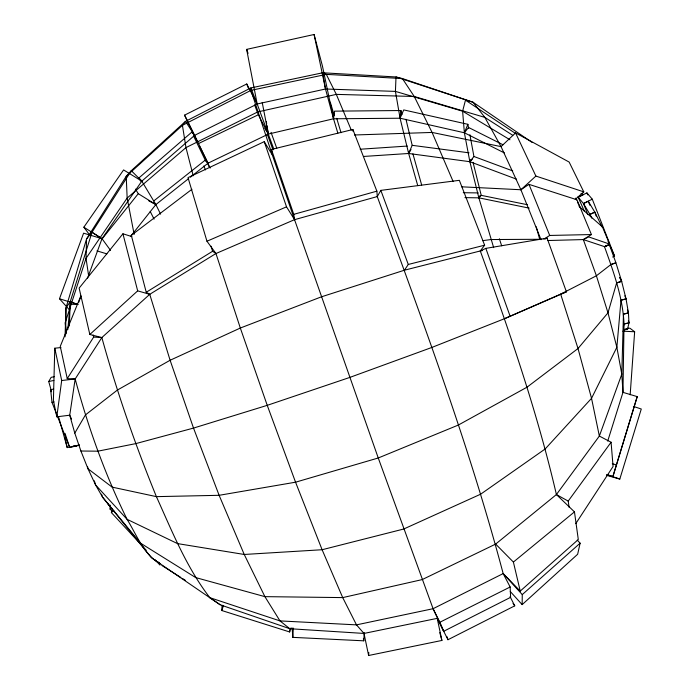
<?xml version="1.0" encoding="UTF-8"?>
<svg xmlns="http://www.w3.org/2000/svg" width="690" height="690" viewBox="0 0 690 690"><rect width="100%" height="100%" fill="white"/><g stroke="black" fill="none" stroke-linecap="round" stroke-linejoin="round"><path stroke-width="1.03" d="M65.058 336.841L65.955 307.938L86.561 238.913L126.227 176.312L131.29 170.672L185.481 121.388L250.832 87.949L322.722 72.778L396.008 76.969L402.391 78.565L473.064 102.258L532.145 142.442M65.662 334.495L65.955 307.938L70.294 301.582L92.02 232.202L131.29 170.672L141.812 181.142L155.871 204.576L160.597 214.15M577.271 540.132L580.126 543.177L577.651 554.251L522.158 604.621L522.261 594.599L503.165 573.58C469.209 445.447 422.582 321.022 377.266 196.572L376.878 191.165L352.883 129.504L271.429 149.445L272.291 154.914L294.544 219.67L378.258 457.988L433.079 608.709L443.687 631.29L510.609 597.333L510.152 586.992L503.165 573.58L433.079 608.709L356.497 624.873L279.985 620.905L209.846 597.669C186.395 567.301 172.077 531.326 156.406 496.636C135.18 444.705 116.8 391.635 101.844 337.557L89.838 334.478L79.134 288.127L122.932 233.781L131.807 236.584M547.877 240.525L583.317 239.577L604.483 246.632C613.427 271.627 622.837 297.209 624.027 323.981L622.966 392.351L607.718 441.1M60.936 347.553L54.786 348.217L53.397 400.407L56.804 416.803L69.733 415.216L71.553 419.08M624.864 295.803L626.037 298.943L628.443 312.872L623.458 314.131L621.802 374.17L622.966 392.351L637.224 396.621L612.936 476.454L606.95 474.591M69.319 326.042L70.294 301.582L77.927 304.497L70.164 304.212L67.793 329.647M291.025 627.926L289.653 631.962L221.809 610.529L222.059 605.182M364.286 632.601L363.768 640.82L292.827 637.362L293.319 628.098M74.787 433.096L85.465 414.888L117.352 390.083L170.111 360.258L240.327 328.035L321.385 296.838L404.435 270.204L480.283 250.962L484.63 245.2L459.35 180.332L380.837 190.371L377.266 196.572L294.544 219.67L215.953 253.523L149.739 294.32L101.844 337.557L75.175 378.965L69.733 415.216L74.787 433.096L80.903 451.018L88.001 468.795L95.582 484.932L102.577 497.188L151.421 557.77L220.153 604.776L289.809 628.719L363.992 633.437L437.21 618.361L441.902 640.449L368.624 655.5L368.805 652.464M630.168 394.784L634.645 331.769L629.996 328.259L627.883 328.155M619.853 277.682L621.673 281.442L626.011 298.796L621.009 300.21L616.86 347.286L621.802 374.17L599.351 436.063L556.407 494.558L495.653 544.082L422.142 579.609L342.714 597.6L264.9 596.643L195.667 577.573L140.441 543.108L102.577 497.188L101.49 494.187M417.743 185.593L408.653 153.482L408.86 151.593M337.841 133.11L333.52 118.784L334.581 111.15L400.925 110.529L400.071 118.223L408.653 153.482L469.864 161.702L516.594 179.202M56.804 416.803L61.686 380.518L54.786 348.217M623.406 326.913L624.027 323.981L628.97 322.851L628.452 312.984L627.443 309.827M612.936 476.454L637.224 396.621M80.903 451.018L97.859 451.182L135.706 443.636L193.519 428.085L267.237 405.341L349.709 377.456L431.828 347.458L504.502 318.702L560.668 294.147L596.402 275.784L610.952 264.512L615.946 262.899L621.63 281.279L616.644 282.874L607.985 312.829L578.013 348.528L527.005 387.202L458.272 425.083L378.258 457.988L295.553 482.198L219.118 495.308L156.406 496.636L112.116 487.123L88.001 468.795L87.613 466.742M146.185 550.18L111.375 512.584L112.47 508.806M606.493 475.324L619.818 479.041L641.277 409.015L633.386 406.401M221.809 610.529L223.474 605.458M78.669 302.47L80.894 296.389M87.561 278.173L101.999 238.688L141.812 181.142L194.658 135.335L257.18 103.992L325.507 89.01L395.43 91.399L462.611 111.202L509.962 139.768M69.604 310.034L59.478 298.761L83.602 233.168L101.999 238.688L110.555 250.41M80.894 295.786L60.263 346.346L67.24 378.62L75.175 378.965C88.07 427.222 105.044 474.435 127.046 519.303C136.68 534.767 143.408 554.208 160.02 563.696L158.622 562.057M470.623 159.856L469.864 161.702L478.86 197.84L493.669 247.641M190.38 177.201L208.052 163.176L268.358 134.084L333.52 118.784L400.071 118.223L403.736 109.908L467.889 124.312L464.379 132.765L469.864 161.702L472.279 159.209M363.518 156.458L408.653 153.482L412.18 145.323L405.97 119.284M480.162 195.399L478.86 197.84L464.922 197.633M470.761 160.08L469.864 161.702L473.927 156.492L469.907 134.722M51.319 390.816L48.723 381.527L51.164 377.344L54.217 376.697M408.653 153.482L411.007 149.506M67.24 378.62L93.668 337.074L93.193 335.021M575.753 523.658L613.074 466.475L611.081 442.238L599.351 436.063L591.537 398.32L578.013 348.528L560.668 294.147L566.421 291.836L547.092 238.145L485.838 248.365L480.283 250.962C509.263 330.95 537.165 411.594 556.407 494.558L574.468 511.877L578.298 539.528L520.243 591.08L503.165 573.58M404.435 270.204L408.282 264.46L484.63 245.2M90.209 235.695L83.852 227.183L123.596 169.921L141.812 181.142L138.923 177.951L191.725 132.195L194.658 135.335L210.157 168.084M569.103 507.297L568.206 501.095L611.081 442.238M130.721 236.265L155.871 204.576L188.698 178.538M101.827 239.257L138.276 193.683L135.447 189.112M473.047 162.305L481.215 195.348L478.86 197.84L529.152 208.121M575.227 199.419L583.775 191.863L569.147 162.064L515.559 132.911L501.035 146.616L432.087 132.437L354.436 134.99M461.722 186.817L520.898 189.75L535.889 176.071L583.775 191.863M89.838 334.478L137.672 290.861L149.739 294.32L170.111 360.258L193.519 428.085L219.118 495.308L244.234 554.467L264.9 596.643L279.985 620.905L289.809 628.719M111.375 512.584L113.746 510.462M522.261 594.599L580.126 543.177M112.401 511.299L110.072 509.108L111.608 507.823M520.243 591.08L513.394 562.065L574.468 511.877M153.913 200.816L205.232 160.14L193.588 136.051M191.941 189.276L131.316 235.333L146.237 292.241L149.739 294.32M541.038 239.706L520.898 189.75L528.98 184.351L576.978 199.781L591.416 234.548L583.317 239.577L596.402 275.784L607.985 312.829L616.86 347.286L591.537 398.32L545.178 448.966L480.671 494.178L403.719 529.023L322.109 549.732L244.234 554.467L177.477 543.591L127.046 519.303L95.582 484.932L94.366 480.852M543.918 239.128L549.706 235.454L591.416 234.548M146.237 292.241L212.58 251.281L215.953 253.523L240.327 328.035L267.237 405.341L295.553 482.198L322.109 549.732L342.714 597.6L356.497 624.873L363.992 633.437L368.624 655.5M437.21 618.361L447.965 639.725L514.749 605.837L510.048 596.565M584.249 211.002L578.177 197.202L583.507 194.511L581.032 193.373M197.375 141.769L184.558 115.144L246.753 83.973L257.18 103.992L273.749 148.919M443.687 631.29L439.858 622.259L510.152 586.992M583.317 239.577L588.673 236.903L609.615 244.096L602.405 226.863L579.108 206.431M610.952 264.512L615.894 262.735L609.425 244.855L604.483 246.632L609.615 244.096M578.177 197.202L586.914 192.898L592.279 199.177L614.54 256.068L612.634 257.008M577.987 196.978L583.447 203.533L592.279 199.177M198.297 143.667L258.319 114.764L254.584 104.828M314.079 34.5L325.507 89.01L333.52 118.784L322.463 66.137L314.079 34.5L246.641 49.378L257.18 103.992L250.832 87.949L250.953 90.364L272.291 154.914L264.244 141.657L188.016 177.615L206.957 241.233L215.953 253.523M587.785 214.478L583.447 203.533L588.26 201.264L594.806 212.089L596.186 216.091M590.64 216.367L589.95 214.366L594.806 212.089M545.204 238.999L547.092 238.145M583.447 203.533L589.95 214.366L594.866 212.209L602.266 227.252M504.502 318.702L566.421 291.836M206.957 241.233L286.522 206.836L294.544 219.67L293.759 214.34L271.429 149.445M604.483 246.632L609.029 244.821M624.476 330.01L627.633 328.828L628.97 322.92L628.383 320.79M616.644 282.874L621.673 281.442M293.759 214.34L376.878 191.165M621.009 300.21L626.037 298.943M53.673 389.022L50.655 389.755L51.992 402.348L69.69 447.534L79.488 445.128M51.992 402.348L54.027 401.856M623.458 314.131L628.452 312.984M75.598 445.956L77.556 445.507M74.313 446.214L79.367 445.067M624.027 323.981L628.97 322.92L628.383 320.867M71.838 446.646L73.942 446.197M76.047 445.74L78.151 445.291M623.751 329.63L627.659 328.794L623.751 329.639M58.831 417.666L67.215 447.612L77.332 445.455M48.723 381.527L53.863 380.432M73.502 446.232L77.461 445.404M480.283 250.962L482.396 250.608M482.638 240.663L491.03 239.542L541.667 239.275M61.686 380.518L75.175 378.965M360.163 149.23L407.307 146.064M463.275 192.717L478.256 192.915M622.889 331.174L634.645 331.769M93.668 337.074L101.844 337.557M412.18 145.323L469.053 152.818M481.215 195.348L527.315 204.697M96.971 250.884L106.89 253.877M612.289 463.68L616.153 464.87M59.478 298.761L77.927 304.497M606.907 474.746L619.818 479.041M473.927 156.492L512.713 170.904M502.932 144.736L468.562 127.469L464.379 132.765L400.071 118.223L395.43 91.399L396.008 76.969L473.064 102.258L484.837 117.386L501.035 146.616L520.898 189.75M504.502 152.999L464.379 132.765L462.611 111.202L465.474 100.154L515.525 133.455M148.781 200.842L155.871 204.576L153.767 202.256M556.407 494.558L568.206 501.095M138.276 193.683L155.871 204.576M83.852 227.183L101.999 238.688L92.02 232.202L86.561 238.913L86.043 258.319L88.648 275.905M161.986 565.533L180.875 577.495M182.669 578.634L185.369 580.342M512.756 135.309L484.837 117.386L414.259 96.479L336.306 94.383L257.827 111.892L185.972 147.6L127.15 198.047L86.043 258.319L65.145 322.86L66.43 333.261M209.846 597.669L220.153 604.776M110.184 506.322L108.537 505.097L107.726 503.131M205.163 160.399L208.052 163.176L199.686 146.453M495.653 544.082L513.394 562.065M205.232 160.14L208.052 163.176M154.888 559.581L159.968 565.058M510.246 591.477L522.158 604.621M513.032 603.44L514.749 605.837M138.923 177.951L141.096 181.574M258.319 114.764L268.358 134.084L267.004 125.744M150.213 211.459L154.068 219.127M433.079 608.709L439.858 622.259M184.558 115.144L194.658 135.335L185.481 121.388L182.427 125.338L126.227 176.312L127.15 198.047L134.162 234.402M589.95 214.366L591.787 218.126M575.529 198.142L576.469 200.048M577.401 201.963L580.212 207.699M619.81 277.518L621.63 281.279M515.559 132.911L535.889 176.071M586.914 192.898L587.777 194.873M608.071 241.267L609.365 244.226M610.227 246.201L614.54 256.068M203.783 165.971L205.491 169.913M453.158 181.582L432.087 132.437L414.259 96.479L402.391 78.565L326.327 74.373L250.953 90.364L182.427 125.338L185.972 147.6L193.217 175.743M207.88 163.935L209.148 166.894M351.288 130.074L336.306 94.383L326.327 74.373L322.722 72.778L325.507 89.01M528.98 184.351L549.706 235.454M588.26 201.264L589.829 205.258M246.753 83.973L248.245 87.941M380.837 190.371L408.282 264.46M265.762 130.048L265.038 128.064L268.358 134.084L262.217 102.474M267.203 134.007L272.99 149.859M271.032 132.342L276.776 148.264M485.838 248.365L510.186 316.425M246.641 49.378L248.072 53.38M264.244 141.657L286.522 206.836M50.655 389.755L51.319 391.782M65.015 433.346L69.69 447.534M499.37 238.757L501.665 245.804M336.729 118.335L341.024 132.713M334.296 115.566L330.277 102.18L333.52 118.784M447.094 636.792L447.965 639.725M211.054 246.175L212.58 251.281M412.93 153.887L421.65 184.954M536.251 226.769L539.589 238.913M439.772 632.592L441.902 640.449M122.932 233.781L137.672 290.861M400.925 110.529L401.925 114.695M65.058 438.167L67.215 447.612M363.371 638.759L363.768 640.82M467.889 124.312L468.657 128.461M266.323 121.578L266.659 123.665M352.883 129.504L353.047 131.341M292.129 627.926L292.827 637.362M289.507 629.884L289.653 631.962M110.038 505.011L110.072 509.108"/></g></svg>
